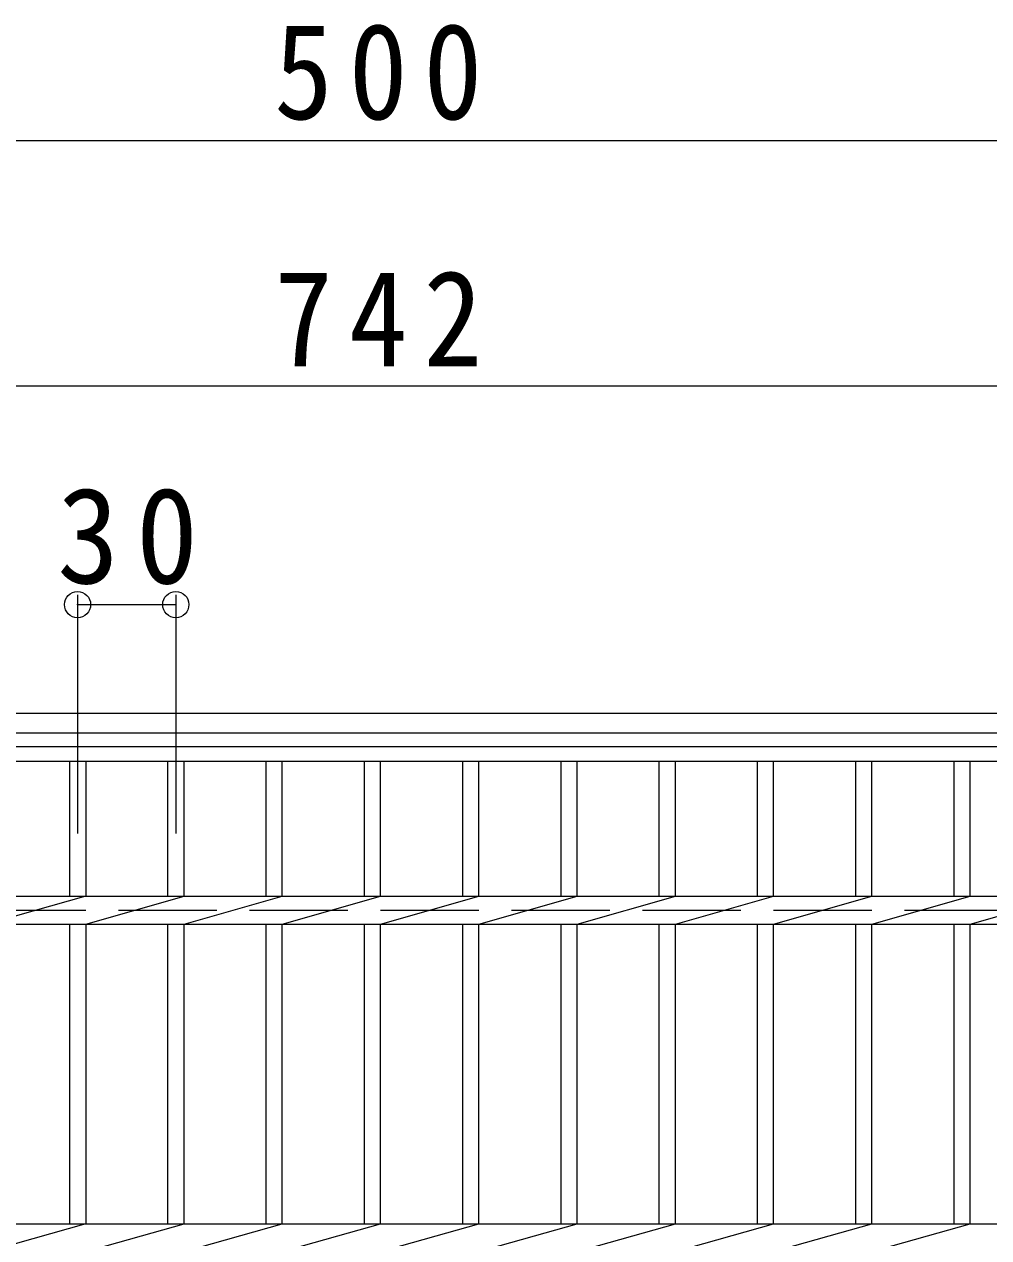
# Model space of a CAD drawing. Units: millimetres at full size, sheet at 1:10. Extents: x -1454 to 1998, y -1938 to 1595.
# Drawn here: x -817 to -522.5, y 1224.7 to 1595.2 of the extents above; entities that cross this region are included whole.
import ezdxf

# ---------------------------------------------------------------- set-up
doc = ezdxf.new("R2010")
doc.units = ezdxf.units.MM
doc.header["$LTSCALE"] = 10
doc.header["$PDMODE"] = 32
doc.header["$PDSIZE"] = 8
doc.linetypes.add('DASHED3', pattern=[4, 3, -1])
for name, color, linetype, lineweight in [('C-1', 2, 'Continuous', 9), ('C-2', 3, 'Continuous', 9), ('C-4', 7, 'Continuous', 9)]:
    doc.layers.add(name, color=color, linetype=linetype, lineweight=lineweight)
doc.styles.add('ＭＳ ゴシック', font='')
doc.styles.get('ＭＳ ゴシック').set_extended_font_data('MS Gothic')

msp = doc.modelspace()

# ---------------------------------------------------------------- linework, layer by layer
at = {"layer": 'C-1'}
for p, q in [((-248.19, 1384.72), (-1168.19, 1384.72)), ((-254.19, 1378.72), (-1162.19, 1378.72))]:
    msp.add_line(p, q, dxfattribs=at)
at = {"layer": 'C-1', "linetype": 'DASHED3'}
msp.add_line((-1108.19, 1324.72), (-308.19, 1324.72), dxfattribs=at)
at = {"layer": 'C-2'}
for p, q in [((-1158.19, 1374.72), (-258.19, 1374.72)), ((-1158.19, 1370.22), (-258.19, 1370.22)), ((-803.19, 1370.22), (-803.19, 1328.96)), ((-798.19, 1370.22), (-798.19, 1328.96)), ((-773.19, 1370.22), (-773.19, 1328.96)), ((-768.19, 1328.96), (-768.19, 1370.22)), ((-743.19, 1370.22), (-743.19, 1328.96)), ((-738.19, 1328.96), (-738.19, 1370.22)), ((-713.19, 1370.22), (-713.19, 1328.96)), ((-708.19, 1328.96), (-708.19, 1370.22)), ((-683.19, 1370.22), (-683.19, 1328.96)), ((-678.19, 1328.96), (-678.19, 1370.22)), ((-653.19, 1370.22), (-653.19, 1328.96)), ((-648.19, 1328.96), (-648.19, 1370.22)), ((-623.19, 1370.22), (-623.19, 1328.96)), ((-618.19, 1328.96), (-618.19, 1370.22)), ((-593.19, 1370.22), (-593.19, 1328.96)), ((-588.19, 1328.96), (-588.19, 1370.22)), ((-563.19, 1370.22), (-563.19, 1328.96)), ((-558.19, 1328.96), (-558.19, 1370.22)), ((-533.19, 1370.22), (-533.19, 1328.96)), ((-528.19, 1328.96), (-528.19, 1370.22)), ((-1073.19, 1328.96), (-348.19, 1328.96)), ((-798.19, 1328.96), (-828.19, 1320.48)), ((-798.19, 1320.48), (-768.19, 1328.96)), ((-768.19, 1320.48), (-738.19, 1328.96)), ((-738.19, 1320.48), (-708.19, 1328.96)), ((-708.19, 1320.48), (-678.19, 1328.96)), ((-678.19, 1320.48), (-648.19, 1328.96)), ((-648.19, 1320.48), (-618.19, 1328.96)), ((-618.19, 1320.48), (-588.19, 1328.96)), ((-588.19, 1320.48), (-558.19, 1328.96)), ((-558.19, 1320.48), (-528.19, 1328.96)), ((-528.19, 1320.48), (-498.19, 1328.96)), ((-1073.19, 1320.48), (-348.19, 1320.48)), ((-803.19, 1320.48), (-803.19, 1228.96)), ((-798.19, 1320.48), (-798.19, 1228.96)), ((-773.19, 1320.48), (-773.19, 1228.96)), ((-768.19, 1228.96), (-768.19, 1320.48)), ((-743.19, 1320.48), (-743.19, 1228.96)), ((-738.19, 1228.96), (-738.19, 1320.48)), ((-713.19, 1320.48), (-713.19, 1228.96)), ((-708.19, 1228.96), (-708.19, 1320.48)), ((-683.19, 1320.48), (-683.19, 1228.96)), ((-678.19, 1228.96), (-678.19, 1320.48)), ((-653.19, 1320.48), (-653.19, 1228.96)), ((-648.19, 1228.96), (-648.19, 1320.48)), ((-623.19, 1320.48), (-623.19, 1228.96)), ((-618.19, 1228.96), (-618.19, 1320.48)), ((-593.19, 1320.48), (-593.19, 1228.96)), ((-588.19, 1228.96), (-588.19, 1320.48)), ((-563.19, 1320.48), (-563.19, 1228.96)), ((-558.19, 1228.96), (-558.19, 1320.48)), ((-533.19, 1320.48), (-533.19, 1228.96)), ((-528.19, 1228.96), (-528.19, 1320.48)), ((-1158.19, 1228.96), (-258.19, 1228.96)), ((-798.19, 1228.96), (-828.19, 1220.48)), ((-798.19, 1220.48), (-768.19, 1228.96)), ((-768.19, 1220.48), (-738.19, 1228.96)), ((-738.19, 1220.48), (-708.19, 1228.96)), ((-708.19, 1220.48), (-678.19, 1228.96)), ((-678.19, 1220.48), (-648.19, 1228.96)), ((-648.19, 1220.48), (-618.19, 1228.96)), ((-618.19, 1220.48), (-588.19, 1228.96)), ((-588.19, 1220.48), (-558.19, 1228.96)), ((-558.19, 1220.48), (-528.19, 1228.96))]:
    msp.add_line(p, q, dxfattribs=at)
at = {"layer": 'C-4'}
for p, q in [((-958.19, 1559.72), (-458.19, 1559.72)), ((-337.19, 1484.72), (-1079.19, 1484.72)), ((-800.69, 1421), (-800.69, 1348.09)), ((-770.69, 1421), (-770.69, 1348.09)), ((-800.69, 1418), (-770.69, 1418))]:
    msp.add_line(p, q, dxfattribs=at)
for p in [(-800.69, 1418), (-770.69, 1418)]:
    msp.add_point(p, dxfattribs=at)

# ---------------------------------------------------------------- texts
at = {"layer": 'C-4', "color": 2, "char_height": 29.33, "attachment_point": 7, "style": 'ＭＳ ゴシック'}
for s, insert in [('\\T1.27;\\W0.9;500', (-740.69, 1565.72)), ('\\T1.27;\\W0.9;742', (-740.69, 1490.72)), ('\\T1.27;\\W0.95;30', (-806.94, 1424))]:
    msp.add_mtext(s, dxfattribs=dict(at, insert=insert))

doc.saveas('drawing.dxf')
